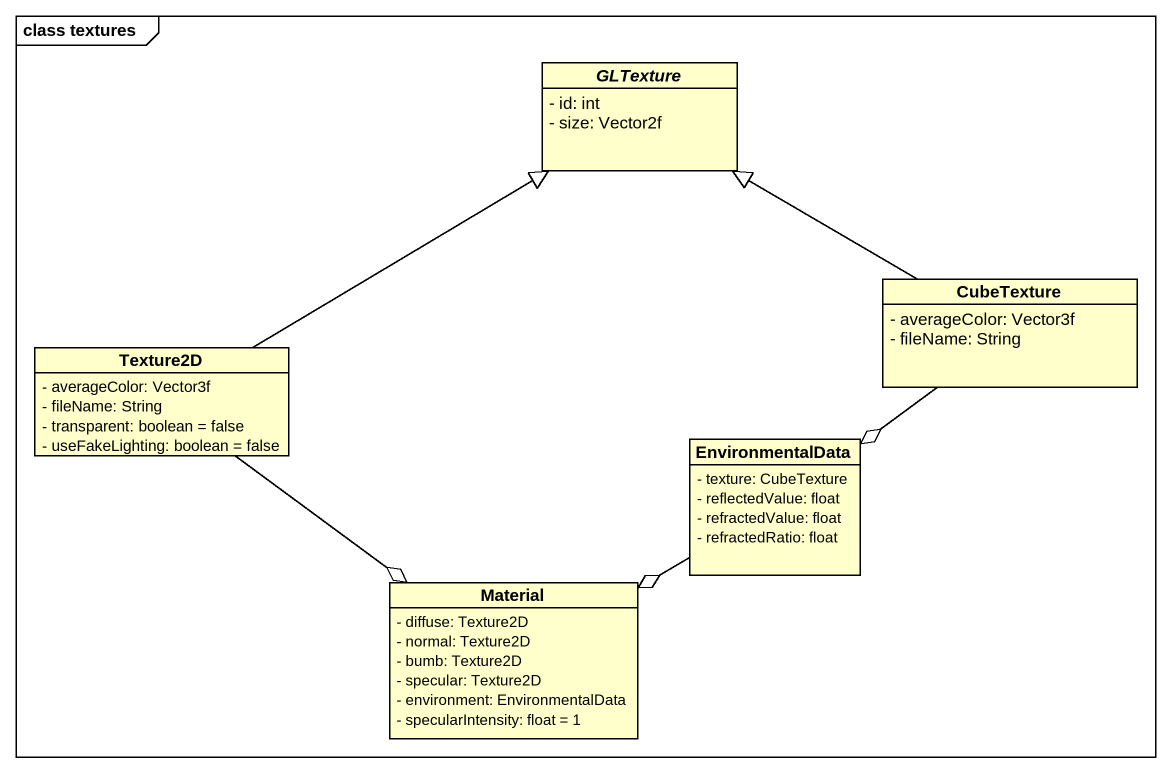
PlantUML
@startuml
mainframe class textures
hide circle
hide empty members
skinparam classAttributeIconSize 0
abstract class GLTexture {
  - id: int
  - size: Vector2f
}
class CubeTexture {
  - averageColor: Vector3f
  - fileName: String
}
class Texture2D {
  - averageColor: Vector3f
  - fileName: String
  - transparent: boolean = false
  - useFakeLighting: boolean = false
}
class EnvironmentalData {
  - texture: CubeTexture
  - reflectedValue: float
  - refractedValue: float
  - refractedRatio: float
}
class Material {
  - diffuse: Texture2D
  - normal: Texture2D
  - bumb: Texture2D
  - specular: Texture2D
  - environment: EnvironmentalData
  - specularIntensity: float = 1
}
CubeTexture -left-|> GLTexture
CubeTexture --o EnvironmentalData
Texture2D -right-|> GLTexture
Texture2D --o Material
EnvironmentalData -left-o Material
@enduml
